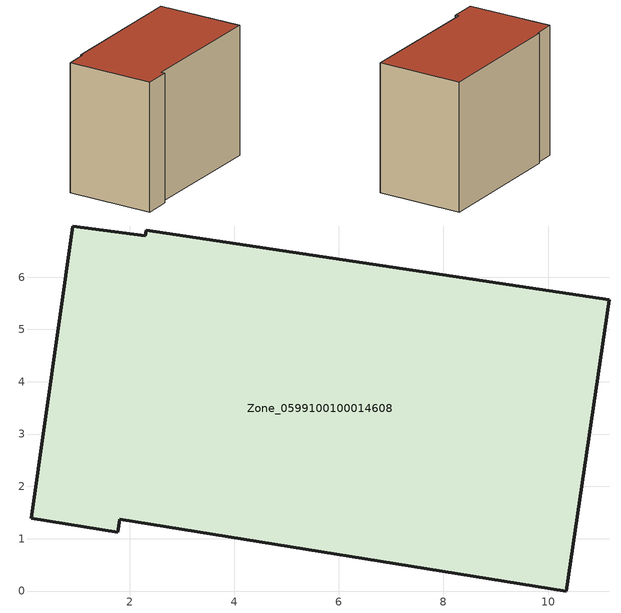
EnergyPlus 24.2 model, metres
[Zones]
Zone_0599100100014608
 floor ground (C_G): 0.92,6.98 2.3,6.79 2.32,6.89 11.17,5.57 10.35,0 1.82,1.37 1.78,1.12 0.12,1.39 z0
 wall outside (C_F): 1.82,1.37 10.35,0 11.17,5.57 2.32,6.89 2.3,6.79 0.92,6.98 0.12,1.39 1.78,1.12 1.82,1.37 z0:8.5
 roof outside (C_R): 0.92,6.98 0.12,1.39 1.78,1.12 1.82,1.37 10.35,0 11.17,5.57 2.32,6.89 2.3,6.79 z8.5
[BUILDING]
Pand.0599100100014608: North Axis=0; Terrain=City; Loads Convergence Tolerance Value=0.04; Temperature Convergence Tolerance Value=0.4; Solar Distribution=FullExterior; Maximum Number of Warmup Days=25; Minimum Number of Warmup Days=1
[Site:Location]
Rotterdam.The.Hague.AP_ZH_NLD Design_Conditions: Latitude=51.96; Longitude=4.45; Time Zone=1; Elevation=-4.5
[SITE:GROUNDTEMPERATURE:BUILDINGSURFACE]
18, 18, 18, 18, 18, 18, 18, 18, 18, 18, 18, 18
[MATERIAL] Thermal Absorptance=0.9; Solar Absorptance=0.7; Visible Absorptance=0.7
Name | Roughness | Thickness | Conductivity | Density | Specific Heat
G.TC.2015-2018 | MediumSmooth | 0.15 | 0.0428571 | 540 | 1210
F.TC.2015-2018 | Rough | 0.3 | 0.0666667 | 1920 | 840
R.TC.2015-2018 | MediumRough | 0.2 | 0.0333333 | 1500 | 1000
[CONSTRUCTION]
C_G: G.TC.2015-2018
C_F: F.TC.2015-2018
C_R: R.TC.2015-2018
[ZONE]
Zone_0599100100014608: Type=1; Multiplier=1; Ceiling Height=Autocalculate; Volume=Autocalculate; Floor Area=autocalculate; Part of Total Floor Area=Yes
[ZONEINFILTRATION:DESIGNFLOWRATE]
Infil_Zone_0599100100014608: Zone or ZoneList or Space or SpaceList=Zone_0599100100014608; Schedule=AlwaysOn; Design Flow Rate Calculation Method=Flow/Area; Flow Rate per Floor Area=0.0015; Constant Term Coefficient=1; Temperature Term Coefficient=0; Velocity Term Coefficient=0; Velocity Squared Term Coefficient=0
[HVACTEMPLATE:ZONE:IDEALLOADSAIRSYSTEM]
Zone_0599100100014608: Maximum Heating Supply Air Temperature=50; Minimum Cooling Supply Air Temperature=13; Maximum Heating Supply Air Humidity Ratio=0.0156; Minimum Cooling Supply Air Humidity Ratio=0.0077; Heating Limit=NoLimit; Cooling Limit=NoLimit; Dehumidification Control Type=ConstantSensibleHeatRatio; Cooling Sensible Heat Ratio=0.7; Dehumidification Setpoint=60; Humidification Control Type=None; Humidification Setpoint=30; Outdoor Air Method=None; Outdoor Air Flow Rate per Person=0.00944; Outdoor Air Flow Rate per Zone Floor Area=0; Outdoor Air Flow Rate per Zone=0; Demand Controlled Ventilation Type=None; Outdoor Air Economizer Type=NoEconomizer; Heat Recovery Type=None; Sensible Heat Recovery Effectiveness=0.7; Latent Heat Recovery Effectiveness=0.65
[ZONECONTROL:THERMOSTAT]
ThermostatControl_Zone_0599100100014608: Zone or ZoneList=Zone_0599100100014608; Control Type Schedule=DualSetpointControlType; Control 1=Thermostat_Zone_0599100100014608; Temperature Difference Between Cutout And Setpoint=0
[THERMOSTATSETPOINT:DUALSETPOINT]
Thermostat_Zone_0599100100014608: Heating Setpoint Temperature Schedule=HeatingSetpoint_Zone_0599100100014608; Cooling Setpoint Temperature Schedule=CoolingSetpoint_Zone_0599100100014608
[SCHEDULE:COMPACT]
HeatingSetpoint_Zone_0599100100014608: Through: 12/31, For: AllDays, Until: 24:00, 21
CoolingSetpoint_Zone_0599100100014608: Through: 12/31, For: AllDays, Until: 24:00, 24
DualSetpointControlType: Through: 12/31, For: AllDays, Until: 24:00, 4
AlwaysOn: Through: 12/31, For: AllDays, Until: 24:00, 1
